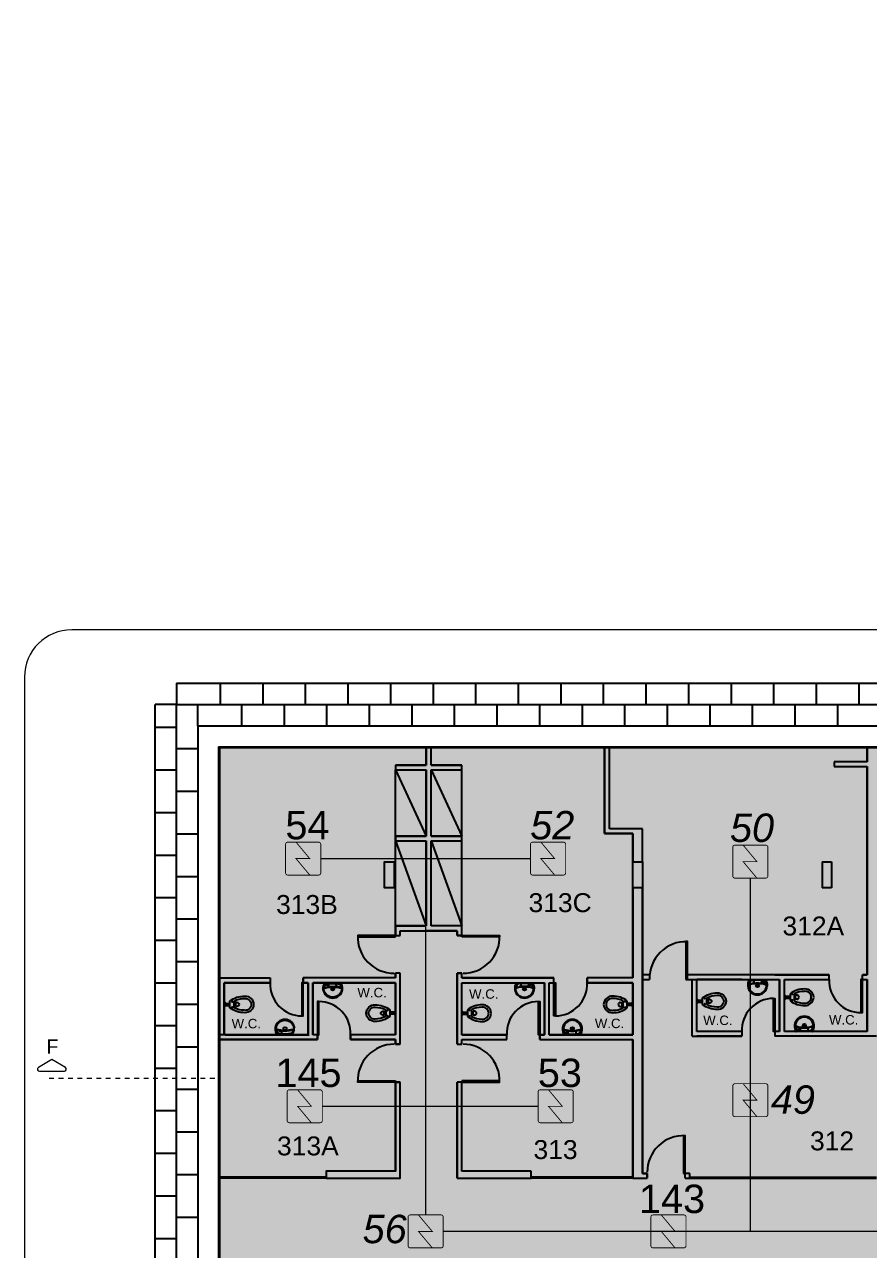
# Model space of a CAD drawing. Header units: metres. Extents: x -331 to 2982, y 362 to 2539.
# Drawn here: x 741.97 to 759.83, y 2203.98 to 2229.89 of the extents above; entities that cross this region are included whole.
import ezdxf
from ezdxf.enums import TextEntityAlignment as Align

# ---------------------------------------------------------------- set-up
doc = ezdxf.new("R2010")
doc.units = ezdxf.units.M
doc.linetypes.add('DASHDOT', pattern=[1, 0.5, -0.25, 0, -0.25])
doc.layers.add('_corredores', color=251, linetype='Continuous', plot=False)
doc.layers.add('_salas', color=251, linetype='Continuous', plot=False)
for name, color, linetype in [('ALV', 251, 'Continuous'), ('CX', 251, 'Continuous'), ('Det', 251, 'Continuous'), ('DET. FUMAÇA', 1, 'Continuous'), ('Div', 251, 'Continuous'), ('Est', 251, 'Continuous'), ('Mob', 251, 'Continuous'), ('SALAS NOVAS', 7, 'Continuous'), ('Texto_Salas', 251, 'Continuous'), ('vid', 251, 'Continuous')]:
    doc.layers.add(name, color=color, linetype=linetype)
doc.layers.add('LCorte', color=251, linetype='Continuous', lineweight=20)
doc.styles.add('ARIAL', font='arial.ttf')
doc.styles.add('DESTAQUE', font='arial.ttf', dxfattribs={"height": 0.4})
doc.styles.add('X3G_ENTITY_1416C39B', font='arial.ttf', dxfattribs={"height": 0.6})
doc.styles.add('X3G_ENTITY_1416C39E', font='arial.ttf', dxfattribs={"height": 0.6})
doc.styles.add('X3G_ENTITY_1416C3A1', font='arial.ttf', dxfattribs={"height": 0.6})
doc.styles.add('X3G_ENTITY_1416C3A4', font='arial.ttf', dxfattribs={"height": 0.6})
doc.styles.add('X3G_ENTITY_1416C3A7', font='arial.ttf', dxfattribs={"height": 0.6})
doc.styles.add('X3G_ENTITY_1416C3AA', font='arial.ttf', dxfattribs={"height": 0.6})
doc.styles.add('X3G_ENTITY_1416C3AD', font='arial.ttf', dxfattribs={"height": 0.6})
doc.styles.add('X3G_ENTITY_1416C3B0', font='arial.ttf', dxfattribs={"height": 0.6})

# ---------------------------------------------------------------- blocks, each defined once
blk = doc.blocks.new('Detector de fumaça')
at = {"layer": 'DET. FUMAÇA', "linetype": 'Continuous', "lineweight": 15, "const_width": 0.0187}
blk.add_lwpolyline([(774.599, 539.816), (775.249, 539.816, -0.414214), (775.296, 539.769), (775.296, 539.167, -0.414214), (775.249, 539.12), (774.599, 539.12, -0.414214), (774.553, 539.167), (774.553, 539.769, -0.414214)], format="xyb", close=True, dxfattribs=at)
blk.add_lwpolyline([(774.773, 539.816), (775.064, 539.468), (774.773, 539.468), (775.064, 539.12)], dxfattribs=at)
blk = doc.blocks.new('VASO')
at = {"layer": 'Mob'}
for p, q in [((302.351, 172.465), (302.38, 172.465)), ((302.351, 172.383), (302.38, 172.383)), ((302.38, 172.465), (302.38, 172.383)), ((302.411, 172.354), (302.411, 172.494)), ((302.499, 172.354), (302.499, 172.494)), ((302.599, 172.444), (302.499, 172.444)), ((302.599, 172.404), (302.499, 172.404)), ((302.599, 172.444), (302.599, 172.455)), ((302.599, 172.404), (302.599, 172.444)), ((302.599, 172.404), (302.599, 172.393)), ((302.619, 172.464), (302.609, 172.464)), ((302.619, 172.383), (302.609, 172.383)), ((302.619, 172.424), (302.619, 172.464)), ((302.619, 172.424), (302.619, 172.383))]:
    blk.add_line(p, q, dxfattribs=at)
for centre in [(302.453, 172.486), (302.453, 172.362)]:
    blk.add_circle(centre, 0.00707, dxfattribs=at)
for centre, radius, start, end in [((302.178, 172.42), 0.179, 86.6811, 178.7962), ((302.178, 172.42), 0.129, 86.6811, 178.7962), ((302.205, 172.134), 0.464, 50.6979, 92.0637), ((302.205, 172.134), 0.414, 60.1325, 92.0637), ((302.178, 172.427), 0.179, 181.2038, 273.3189), ((302.178, 172.427), 0.129, 181.2038, 273.3189), ((302.205, 172.713), 0.464, 267.9363, 309.3021), ((302.205, 172.713), 0.414, 267.9363, 299.8675), ((302.349, 172.422), 0.043, 86.6811, 178.7962), ((302.349, 172.426), 0.043, 181.2038, 273.3189), ((302.609, 172.455), 0.00935, 90, 180), ((302.609, 172.393), 0.00935, 180, 270)]:
    blk.add_arc(centre, radius, start, end, dxfattribs=at)

msp = doc.modelspace()

# ---------------------------------------------------------------- hatches: boundary and pattern name
at = {"layer": '_corredores', "transparency": 33554508}
h = msp.add_hatch(color=256, dxfattribs=at)
h.dxf.hatch_style = 1
h.paths.add_polyline_path([(851.611, 2224.542), (870.381, 2224.542), (870.381, 2226.378), (870.191, 2226.378), (870.191, 2226.575), (870.005, 2226.762), (866.306, 2226.763), (866.29, 2226.729), (866.185, 2226.811), (865.424, 2227.572), (863.996, 2227.572), (862.567, 2227.572), (861.757, 2226.763), (861.722, 2226.763), (861.718, 2226.762), (861.705, 2226.761), (861.687, 2226.761), (858.092, 2226.763), (857.746, 2226.416), (857.399, 2226.763), (853.806, 2226.763), (853.79, 2226.729), (853.686, 2226.811), (852.924, 2227.572), (851.496, 2227.572), (849.749, 2227.572), (849.749, 2226.812), (849.609, 2226.812), (849.609, 2229.892), (844.805, 2229.892), (844.805, 2226.871), (844.864, 2226.812), (845.246, 2227.194), (845.628, 2226.812), (845.246, 2226.43), (844.805, 2226.871), (844.805, 2226.753), (844.815, 2226.763), (840.708, 2226.763), (840.376, 2226.43), (840.043, 2226.763), (836.436, 2226.763), (836.42, 2226.729), (836.316, 2226.811), (835.554, 2227.572), (834.126, 2227.572), (832.698, 2227.572), (831.888, 2226.763), (831.852, 2226.763), (831.849, 2226.762), (831.835, 2226.761), (831.817, 2226.761), (828.223, 2226.763), (827.876, 2226.416), (827.529, 2226.763), (823.936, 2226.763), (823.92, 2226.729), (823.815, 2226.811), (823.054, 2227.572), (821.626, 2227.572), (820.197, 2227.572), (819.387, 2226.763), (819.352, 2226.763), (819.348, 2226.762), (819.335, 2226.761), (819.317, 2226.761), (815.722, 2226.763), (815.376, 2226.416), (815.029, 2226.763), (811.436, 2226.763), (811.42, 2226.729), (811.315, 2226.811), (810.554, 2227.572), (809.126, 2227.572), (807.697, 2227.572), (806.887, 2226.763), (806.852, 2226.763), (806.848, 2226.762), (806.835, 2226.761), (806.817, 2226.761), (803.222, 2226.763), (802.876, 2226.416), (802.529, 2226.763), (798.936, 2226.763), (798.92, 2226.729), (798.815, 2226.811), (798.054, 2227.572), (796.626, 2227.572), (795.197, 2227.572), (794.387, 2226.763), (794.352, 2226.763), (794.348, 2226.762), (794.335, 2226.761), (794.317, 2226.761), (790.722, 2226.763), (790.376, 2226.416), (790.029, 2226.763), (786.436, 2226.763), (786.42, 2226.729), (786.315, 2226.811), (785.554, 2227.572), (784.126, 2227.572), (782.697, 2227.572), (781.887, 2226.763), (781.852, 2226.763), (781.848, 2226.762), (781.835, 2226.761), (781.817, 2226.761), (778.222, 2226.763), (777.876, 2226.416), (777.529, 2226.763), (773.936, 2226.763), (773.92, 2226.729), (773.816, 2226.811), (773.054, 2227.572), (771.626, 2227.572), (770.197, 2227.572), (769.387, 2226.763), (769.352, 2226.763), (769.348, 2226.762), (769.335, 2226.761), (769.317, 2226.761), (765.617, 2226.762), (765.431, 2226.575), (765.431, 2226.378), (765.241, 2226.378), (765.241, 2224.542), (770.086, 2224.542), (770.086, 2214.629), (770.226, 2214.629), (770.226, 2205.509), (767.338, 2205.509), (767.338, 2207.704), (766.211, 2207.704), (766.211, 2205.509), (751.111, 2205.509), (751.111, 2210.741), (749.911, 2210.741), (749.911, 2205.509), (746.061, 2205.509), (746.061, 2201.894), (748.431, 2201.894), (748.431, 2203.594), (748.031, 2203.594), (748.031, 2203.794), (754.456, 2203.794), (754.456, 2203.594), (754.131, 2203.594), (754.131, 2201.894), (754.456, 2201.894), (754.456, 2201.694), (754.456, 2201.169), (757.956, 2201.169), (757.956, 2203.569), (757.956, 2203.769), (768.011, 2203.769), (768.011, 2203.749), (768.816, 2203.749), (768.816, 2195.789), (767.986, 2195.789), (767.986, 2195.769), (762.346, 2195.769), (761.071, 2195.769), (761.071, 2193.044), (754.156, 2193.044), (752.481, 2193.044), (752.481, 2160.519), (752.481, 2157.069), (754.081, 2157.069), (754.081, 2160.544), (753.906, 2160.544), (753.906, 2163.419), (754.171, 2163.419), (754.171, 2187.629), (760.806, 2187.629), (760.806, 2187.719), (773.011, 2187.719), (775.861, 2187.719), (782.791, 2187.719), (782.791, 2190.319), (775.861, 2190.319), (772.986, 2190.319), (772.986, 2195.79), (771.756, 2195.789), (771.756, 2203.744), (773.121, 2203.744), (773.121, 2203.829), (845.141, 2203.829), (845.141, 2195.819), (845.261, 2195.819), (845.261, 2190.319), (839.761, 2190.319), (839.761, 2188.494), (845.261, 2188.494), (845.261, 2187.569), (849.661, 2187.569), (849.661, 2185.094), (852.261, 2185.094), (852.261, 2183.894), (853.061, 2183.894), (853.061, 2176.889), (852.261, 2176.889), (852.261, 2175.254), (853.061, 2175.254), (853.061, 2168.394), (852.261, 2168.394), (852.261, 2166.994), (853.061, 2166.994), (853.061, 2159.489), (825.261, 2159.489), (825.261, 2158.669), (814.561, 2158.669), (814.561, 2159.469), (811.031, 2159.469), (811.031, 2158.069), (813.081, 2158.069), (813.081, 2157.769), (812.881, 2157.769), (812.881, 2156.869), (827.081, 2156.869), (827.081, 2158.069), (854.661, 2158.069), (854.661, 2183.893), (855.756, 2183.893), (855.756, 2184.657), (854.661, 2184.657), (854.661, 2186.757), (855.756, 2186.757), (855.756, 2187.519), (852.011, 2187.519), (852.011, 2187.719), (870.321, 2187.719), (870.321, 2195.769), (866.411, 2195.769), (866.411, 2195.773), (852.411, 2195.789), (852.411, 2195.699), (852.411, 2190.369), (849.561, 2190.369), (849.561, 2205.509), (845.001, 2205.509), (845.001, 2208.659), (849.561, 2208.659), (849.561, 2208.919), (849.561, 2212.194), (852.211, 2212.194), (852.211, 2214.629), (851.611, 2214.629)])
h.paths.add_polyline_path([(845.931, 2221.609), (845.47, 2221.609), (845.47, 2222.029), (843.97, 2222.029), (843.97, 2221.609), (843.95, 2220.109), (845.93, 2220.109), (845.931, 2214.629), (846.008, 2214.629), (846.008, 2210.809), (843.811, 2210.809), (843.811, 2205.509), (835.011, 2205.509), (835.011, 2210.809), (833.811, 2210.809), (833.811, 2205.509), (825.011, 2205.509), (825.011, 2210.809), (823.811, 2210.809), (823.811, 2205.509), (815.011, 2205.509), (815.011, 2210.809), (813.811, 2210.809), (813.811, 2205.509), (805.011, 2205.509), (805.011, 2210.809), (803.811, 2210.809), (803.811, 2205.509), (795.011, 2205.509), (795.011, 2210.809), (793.811, 2210.809), (793.811, 2205.509), (785.011, 2205.509), (785.011, 2210.809), (783.811, 2210.809), (783.811, 2205.509), (775.011, 2205.509), (775.011, 2210.809), (773.981, 2210.809), (773.981, 2205.509), (773.196, 2205.509), (773.196, 2214.629), (773.126, 2214.629), (773.125, 2220.109), (775.146, 2220.109), (775.146, 2221.609), (775.126, 2221.609), (775.126, 2222.029), (773.626, 2222.029), (773.626, 2221.609), (773.166, 2221.609), (773.166, 2224.542), (845.931, 2224.541)], flags=16)
h.paths.add_polyline_path([(851.496, 2226.43), (851.114, 2226.812), (851.496, 2227.194), (851.878, 2226.812)], flags=16)
h.paths.add_polyline_path([(834.508, 2226.812), (834.126, 2226.43), (833.744, 2226.812), (834.126, 2227.194)], flags=16)
h.paths.add_polyline_path([(863.614, 2226.812), (863.996, 2227.194), (864.378, 2226.812), (863.996, 2226.43)], flags=16)
h.paths.add_polyline_path([(822.008, 2226.812), (821.626, 2226.43), (821.244, 2226.812), (821.626, 2227.194)], flags=16)
h.paths.add_polyline_path([(864.389, 2190.556), (864.551, 2190.634), (864.712, 2190.35), (866.013, 2191.248, -0.431733), (866.332, 2192.391), (865.598, 2193.79), (865.28, 2193.589), (865.172, 2193.734, -2.788173)], flags=16)
h.paths.add_polyline_path([(809.508, 2226.812), (809.126, 2226.43), (808.744, 2226.812), (809.126, 2227.194)], flags=16)
h.paths.add_polyline_path([(797.008, 2226.812), (796.626, 2226.43), (796.244, 2226.812), (796.626, 2227.194)], flags=16)
h.paths.add_polyline_path([(784.507, 2226.812), (784.126, 2226.43), (783.744, 2226.812), (784.126, 2227.194)], flags=16)
h.paths.add_polyline_path([(772.008, 2226.812), (771.626, 2226.43), (771.244, 2226.812), (771.626, 2227.194)], flags=16)
h.paths.add_polyline_path([(767.557, 2193.922), (767.41, 2193.819), (767.205, 2194.063), (766.31, 2193.169, -0.414214), (766.31, 2192.369), (767.205, 2191.475), (767.41, 2191.719), (767.557, 2191.616, -3.171595)], flags=16)
at = {"layer": '_salas', "transparency": 33554559}
h = msp.add_hatch(color=256, dxfattribs=at)
h.dxf.hatch_style = 1
h.paths.add_polyline_path([(770.224, 2214.631), (770.084, 2214.631), (746.059, 2214.631), (746.059, 2205.511), (749.909, 2205.511), (749.909, 2210.743), (751.109, 2210.743), (751.109, 2205.511), (766.209, 2205.511), (766.209, 2207.706), (766.209, 2211.646), (768.709, 2211.646), (768.709, 2209.111), (767.436, 2209.111), (767.436, 2207.706), (767.336, 2207.706), (767.336, 2205.511), (770.224, 2205.511)])

# ---------------------------------------------------------------- linework, layer by layer
at = {"layer": 'ALV', "color": 251}
for p, q in [((750.459, 2214.243), (750.459, 2214.611)), ((750.459, 2214.611), (750.459, 2214.243)), ((750.559, 2214.243), (750.559, 2214.611)), ((750.559, 2214.243), (750.559, 2214.611)), ((754.229, 2214.611), (754.229, 2212.796)), ((754.229, 2214.611), (754.229, 2212.796)), ((754.229, 2212.796), (754.229, 2214.611)), ((754.329, 2212.896), (754.329, 2214.611)), ((754.329, 2212.896), (754.329, 2214.611)), ((754.329, 2212.896), (754.329, 2214.611)), ((759.779, 2214.311), (759.779, 2214.611)), ((759.779, 2214.611), (759.779, 2214.311)), ((759.779, 2214.311), (759.079, 2214.311)), ((759.079, 2214.311), (759.079, 2214.211)), ((759.779, 2214.311), (759.079, 2214.311)), ((759.079, 2214.311), (759.079, 2214.211)), ((749.809, 2214.243), (750.459, 2214.243)), ((749.809, 2214.243), (749.809, 2214.143)), ((750.459, 2214.243), (749.809, 2214.243)), ((749.809, 2214.243), (749.809, 2214.143)), ((749.809, 2214.143), (750.459, 2214.143)), ((749.809, 2214.143), (750.459, 2214.143)), ((750.459, 2212.743), (750.459, 2214.143)), ((750.459, 2214.143), (750.459, 2212.743)), ((750.559, 2214.243), (751.209, 2214.243)), ((751.209, 2214.243), (750.559, 2214.243)), ((750.559, 2212.743), (750.559, 2214.143)), ((750.559, 2214.143), (751.209, 2214.143)), ((750.559, 2212.743), (750.559, 2214.143)), ((750.559, 2214.143), (751.209, 2214.143)), ((751.209, 2214.143), (751.209, 2214.243)), ((751.209, 2214.143), (751.209, 2214.243)), ((759.079, 2214.211), (759.779, 2214.211)), ((759.079, 2214.211), (759.779, 2214.211)), ((759.779, 2209.811), (759.779, 2214.211)), ((759.779, 2214.211), (759.779, 2209.811)), ((754.229, 2212.796), (754.829, 2212.796)), ((754.229, 2212.796), (754.829, 2212.796)), ((754.829, 2212.796), (754.229, 2212.796)), ((755.029, 2212.896), (754.329, 2212.896)), ((755.029, 2212.896), (754.329, 2212.896)), ((755.029, 2212.896), (754.329, 2212.896)), ((754.829, 2212.796), (754.829, 2212.196)), ((754.829, 2212.796), (754.829, 2212.196)), ((754.829, 2212.196), (754.829, 2212.796)), ((755.029, 2212.196), (755.029, 2212.896)), ((755.029, 2212.196), (755.029, 2212.896)), ((755.029, 2212.196), (755.029, 2212.896)), ((749.809, 2212.743), (750.459, 2212.743)), ((749.809, 2212.643), (749.809, 2212.743)), ((750.459, 2212.743), (749.809, 2212.743)), ((749.809, 2212.743), (749.809, 2212.643)), ((749.809, 2212.643), (750.459, 2212.643)), ((749.809, 2212.643), (750.459, 2212.643)), ((750.459, 2210.843), (750.459, 2212.643)), ((750.459, 2212.643), (750.459, 2210.843)), ((750.559, 2212.743), (751.209, 2212.743)), ((751.209, 2212.743), (750.559, 2212.743)), ((750.559, 2210.843), (750.559, 2212.643)), ((750.559, 2212.643), (751.209, 2212.643)), ((750.559, 2210.843), (750.559, 2212.643)), ((750.559, 2212.643), (751.209, 2212.643)), ((751.209, 2212.643), (751.209, 2212.743)), ((751.209, 2212.643), (751.209, 2212.743)), ((754.829, 2209.743), (754.829, 2211.646)), ((754.829, 2211.646), (754.829, 2209.743)), ((754.829, 2211.646), (754.829, 2209.743)), ((755.029, 2211.646), (755.029, 2209.711)), ((755.029, 2209.711), (755.029, 2211.646)), ((755.029, 2209.711), (755.029, 2211.646)), ((749.809, 2210.643), (749.809, 2210.843)), ((749.809, 2210.843), (750.459, 2210.843)), ((750.459, 2210.843), (749.809, 2210.843)), ((749.809, 2210.843), (749.809, 2210.643)), ((749.909, 2210.643), (749.909, 2210.743)), ((749.909, 2210.743), (750.559, 2210.743)), ((749.909, 2210.643), (749.909, 2210.743)), ((749.909, 2210.743), (750.559, 2210.743)), ((751.109, 2210.743), (750.459, 2210.743)), ((751.209, 2210.843), (750.559, 2210.843)), ((751.209, 2210.843), (750.559, 2210.843)), ((750.559, 2210.743), (751.109, 2210.743)), ((751.109, 2210.643), (751.109, 2210.743)), ((751.109, 2210.743), (751.109, 2210.643)), ((751.209, 2210.643), (751.209, 2210.843)), ((751.209, 2210.643), (751.209, 2210.843)), ((749.809, 2210.643), (749.909, 2210.643)), ((749.809, 2210.643), (749.909, 2210.643)), ((751.209, 2210.643), (751.109, 2210.643)), ((751.109, 2210.643), (751.209, 2210.643)), ((746.089, 2209.743), (747.159, 2209.743)), ((746.189, 2209.743), (747.159, 2209.743)), ((746.189, 2209.743), (747.159, 2209.743)), ((747.159, 2209.743), (747.159, 2209.643)), ((749.809, 2209.743), (747.859, 2209.743)), ((747.859, 2209.643), (747.859, 2209.743)), ((749.809, 2209.743), (747.859, 2209.743)), ((747.859, 2209.743), (747.859, 2209.643)), ((749.809, 2209.743), (749.809, 2209.843)), ((749.909, 2209.843), (749.809, 2209.843)), ((749.909, 2209.843), (749.809, 2209.843)), ((749.809, 2209.843), (749.809, 2209.743)), ((749.909, 2208.343), (749.909, 2209.843)), ((749.909, 2208.343), (749.909, 2209.843)), ((751.109, 2208.343), (751.109, 2209.843)), ((751.109, 2209.843), (751.209, 2209.843)), ((751.209, 2209.843), (751.109, 2209.843)), ((751.109, 2209.843), (751.109, 2208.343)), ((751.209, 2209.843), (751.109, 2209.843)), ((751.109, 2209.843), (751.109, 2208.343)), ((751.209, 2209.743), (751.209, 2209.843)), ((751.209, 2209.743), (751.209, 2209.843)), ((751.209, 2209.743), (751.209, 2209.843)), ((751.209, 2209.743), (753.159, 2209.743)), ((753.159, 2209.743), (751.209, 2209.743)), ((753.159, 2209.743), (751.209, 2209.743)), ((753.159, 2209.643), (753.159, 2209.743)), ((753.159, 2209.643), (753.159, 2209.743)), ((753.159, 2209.643), (753.159, 2209.743)), ((753.859, 2209.643), (753.859, 2209.743)), ((753.859, 2209.643), (753.859, 2209.743)), ((754.829, 2209.743), (753.859, 2209.743)), ((754.829, 2209.743), (753.859, 2209.743)), ((753.859, 2209.743), (753.859, 2209.643)), ((754.829, 2209.743), (753.859, 2209.743)), ((753.859, 2209.743), (753.859, 2209.643)), ((755.182, 2209.811), (755.029, 2209.811)), ((755.029, 2209.711), (755.029, 2205.611)), ((755.029, 2209.711), (755.179, 2209.711)), ((755.029, 2205.611), (755.029, 2209.711)), ((755.029, 2205.611), (755.029, 2209.711)), ((758.979, 2209.811), (755.949, 2209.811)), ((755.949, 2209.711), (757.929, 2209.711)), ((757.129, 2209.711), (756.179, 2209.711)), ((756.179, 2208.611), (756.179, 2209.711)), ((757.739, 2209.711), (757.739, 2209.711)), ((757.829, 2209.811), (758.979, 2209.811)), ((757.929, 2209.711), (757.929, 2208.611)), ((758.029, 2209.711), (758.979, 2209.711)), ((758.029, 2208.611), (758.029, 2209.711)), ((758.029, 2209.711), (758.979, 2209.711)), ((758.979, 2209.711), (758.979, 2209.811)), ((759.679, 2209.811), (759.779, 2209.811)), ((759.779, 2209.811), (759.679, 2209.811)), ((759.679, 2209.711), (759.679, 2209.811)), ((759.679, 2209.711), (759.779, 2209.711)), ((759.679, 2209.711), (759.779, 2209.711)), ((759.779, 2209.211), (759.779, 2209.711)), ((759.779, 2208.611), (759.779, 2209.711)), ((759.779, 2209.211), (759.779, 2209.711)), ((759.779, 2209.711), (759.779, 2209.211)), ((746.189, 2208.543), (746.189, 2209.643)), ((746.189, 2209.643), (746.189, 2208.543)), ((746.189, 2209.643), (746.189, 2208.543)), ((746.189, 2209.643), (747.159, 2209.643)), ((747.159, 2209.643), (746.189, 2209.643)), ((747.159, 2209.643), (746.189, 2209.643)), ((747.959, 2209.643), (747.859, 2209.643)), ((747.859, 2209.643), (747.959, 2209.643)), ((747.959, 2208.543), (747.959, 2209.643)), ((747.959, 2209.643), (747.959, 2208.543)), ((749.809, 2209.643), (748.059, 2209.643)), ((748.059, 2209.643), (748.059, 2208.543)), ((748.059, 2208.543), (748.059, 2209.643)), ((748.059, 2209.643), (749.809, 2209.643)), ((749.809, 2208.543), (749.809, 2209.643)), ((749.809, 2209.643), (749.809, 2208.543)), ((751.209, 2209.643), (752.959, 2209.643)), ((751.209, 2208.543), (751.209, 2209.643)), ((751.209, 2208.543), (751.209, 2209.643)), ((751.209, 2209.643), (752.959, 2209.643)), ((751.209, 2208.543), (751.209, 2209.643)), ((751.209, 2209.643), (752.959, 2209.643)), ((751.369, 2209.643), (751.369, 2209.643)), ((752.959, 2208.543), (752.959, 2209.643)), ((752.959, 2209.643), (752.959, 2208.543)), ((752.959, 2209.643), (752.959, 2208.543)), ((753.059, 2208.543), (753.059, 2209.643)), ((753.059, 2209.643), (753.159, 2209.643)), ((753.059, 2208.543), (753.059, 2209.643)), ((753.059, 2209.643), (753.159, 2209.643)), ((753.059, 2208.543), (753.059, 2209.643)), ((753.059, 2209.643), (753.159, 2209.643)), ((754.829, 2209.643), (753.859, 2209.643)), ((753.859, 2209.643), (754.829, 2209.643)), ((753.859, 2209.643), (754.829, 2209.643)), ((754.829, 2208.543), (754.829, 2209.643)), ((754.829, 2209.643), (754.829, 2208.543)), ((754.829, 2209.643), (754.829, 2208.543)), ((759.779, 2209.211), (759.779, 2208.611)), ((759.779, 2208.611), (759.779, 2209.111)), ((757.129, 2208.611), (756.179, 2208.611)), ((757.129, 2208.611), (756.179, 2208.611)), ((757.129, 2208.611), (757.129, 2208.511)), ((757.929, 2208.611), (757.829, 2208.611)), ((757.929, 2208.611), (757.829, 2208.611)), ((757.829, 2208.611), (757.829, 2208.511)), ((759.779, 2208.611), (758.029, 2208.611)), ((759.779, 2208.611), (758.829, 2208.611)), ((747.959, 2208.543), (746.089, 2208.543)), ((747.959, 2208.543), (746.089, 2208.543)), ((748.159, 2208.443), (746.089, 2208.443)), ((746.089, 2208.443), (748.159, 2208.443)), ((747.98, 2208.543), (746.21, 2208.543)), ((746.21, 2208.543), (747.98, 2208.543)), ((746.21, 2208.543), (747.98, 2208.543)), ((748.159, 2208.543), (748.059, 2208.543)), ((748.159, 2208.543), (748.059, 2208.543)), ((748.059, 2208.443), (748.159, 2208.443)), ((748.159, 2208.543), (748.159, 2208.443)), ((748.159, 2208.443), (748.159, 2208.543)), ((749.809, 2208.543), (748.859, 2208.543)), ((748.859, 2208.443), (748.859, 2208.543)), ((749.809, 2208.543), (748.859, 2208.543)), ((748.859, 2208.543), (748.859, 2208.443)), ((749.809, 2208.443), (748.859, 2208.443)), ((748.859, 2208.443), (749.809, 2208.443)), ((749.809, 2208.343), (749.809, 2208.443)), ((749.809, 2208.343), (749.809, 2208.443)), ((749.809, 2208.443), (749.809, 2208.343)), ((751.209, 2208.543), (752.159, 2208.543)), ((752.159, 2208.543), (751.209, 2208.543)), ((752.159, 2208.543), (751.209, 2208.543)), ((751.209, 2208.443), (752.159, 2208.443)), ((751.209, 2208.343), (751.209, 2208.443)), ((751.209, 2208.343), (751.209, 2208.443)), ((751.209, 2208.343), (751.209, 2208.443)), ((751.209, 2208.443), (752.159, 2208.443)), ((751.209, 2208.343), (751.209, 2208.443)), ((751.209, 2208.443), (752.159, 2208.443)), ((752.159, 2208.443), (752.159, 2208.543)), ((752.159, 2208.443), (752.159, 2208.543)), ((752.159, 2208.443), (752.159, 2208.543)), ((752.859, 2208.443), (752.859, 2208.543)), ((752.859, 2208.543), (752.959, 2208.543)), ((752.859, 2208.543), (752.959, 2208.543)), ((752.959, 2208.543), (752.859, 2208.543)), ((752.859, 2208.543), (752.859, 2208.443)), ((752.959, 2208.543), (752.859, 2208.543)), ((752.859, 2208.543), (752.859, 2208.443)), ((752.859, 2208.443), (754.829, 2208.443)), ((752.859, 2208.443), (754.829, 2208.443)), ((752.859, 2208.443), (754.829, 2208.443)), ((753.059, 2208.543), (754.829, 2208.543)), ((754.829, 2208.543), (753.059, 2208.543)), ((754.829, 2208.543), (753.059, 2208.543)), ((754.829, 2205.511), (754.829, 2208.443)), ((754.829, 2208.443), (754.829, 2205.511)), ((754.829, 2208.443), (754.829, 2205.511)), ((756.079, 2208.511), (757.129, 2208.511)), ((757.129, 2208.511), (756.179, 2208.511)), ((759.979, 2208.511), (757.829, 2208.511)), ((749.909, 2208.343), (749.809, 2208.343)), ((749.809, 2208.343), (749.909, 2208.343)), ((751.109, 2208.343), (751.209, 2208.343)), ((751.109, 2208.343), (751.209, 2208.343)), ((751.109, 2208.343), (751.209, 2208.343)), ((749.809, 2205.661), (749.809, 2207.543)), ((749.809, 2207.543), (749.909, 2207.543)), ((749.909, 2205.511), (749.909, 2207.543)), ((751.109, 2205.511), (751.109, 2207.543)), ((751.209, 2207.543), (751.109, 2207.543)), ((751.109, 2207.543), (751.109, 2205.511)), ((751.209, 2205.661), (751.209, 2207.543)), ((751.209, 2205.661), (751.209, 2207.543)), ((751.109, 2205.511), (752.677, 2205.511)), ((752.677, 2205.661), (751.209, 2205.661)), ((752.677, 2205.511), (752.677, 2205.661)), ((754.809, 2205.511), (754.809, 2205.511)), ((754.829, 2205.511), (755.029, 2205.511)), ((754.829, 2205.511), (755.029, 2205.511)), ((754.829, 2205.511), (755.029, 2205.511)), ((754.909, 2205.511), (754.909, 2205.511)), ((755.029, 2205.611), (755.129, 2205.611)), ((755.129, 2205.611), (755.029, 2205.611)), ((755.129, 2205.611), (755.029, 2205.611)), ((755.029, 2205.511), (755.129, 2205.511)), ((755.029, 2205.511), (755.129, 2205.511)), ((755.029, 2205.511), (755.129, 2205.511)), ((755.129, 2205.611), (755.129, 2205.511)), ((755.129, 2205.511), (755.129, 2205.611)), ((755.129, 2205.511), (755.129, 2205.611)), ((756.029, 2205.611), (755.929, 2205.611)), ((755.929, 2205.511), (755.929, 2205.611)), ((755.929, 2205.511), (756.029, 2205.511)), ((756.029, 2205.511), (756.029, 2205.611))]:
    msp.add_line(p, q, dxfattribs=at)
for points in [[(756.079, 2208.511), (756.079, 2209.711)], [(756.179, 2208.611), (756.179, 2209.711)], [(757.929, 2208.611), (757.929, 2209.711)], [(758.029, 2208.611), (758.029, 2209.711)], [(756.029, 2205.511), (756.409, 2205.511)]]:
    msp.add_lwpolyline(points, dxfattribs=at)
msp.add_lwpolyline([(749.909, 2207.543), (749.809, 2207.543), (749.809, 2205.661), (748.341, 2205.661), (748.341, 2205.511), (749.909, 2205.511)], close=True, dxfattribs=at)
at = {"layer": 'CX', "color": 251, "ltscale": 8}
for points in [[(749.809, 2210.613), (749.809, 2210.643), (749.009, 2210.643), (749.009, 2210.613)], [(751.209, 2210.613), (751.209, 2210.643), (752.009, 2210.643), (752.009, 2210.613)], [(755.949, 2209.711), (755.979, 2209.711), (755.979, 2210.511), (755.949, 2210.511)], [(759.679, 2209.711), (759.649, 2209.711), (759.649, 2209.011), (759.679, 2209.011)], [(747.859, 2209.643), (747.829, 2209.643), (747.829, 2208.943), (747.859, 2208.943)], [(753.159, 2209.643), (753.189, 2209.643), (753.189, 2208.943), (753.159, 2208.943)], [(748.159, 2208.543), (748.189, 2208.543), (748.189, 2209.243), (748.159, 2209.243)], [(752.859, 2208.543), (752.829, 2208.543), (752.829, 2209.243), (752.859, 2209.243)], [(757.829, 2208.611), (757.799, 2208.611), (757.799, 2209.311), (757.829, 2209.311)], [(749.809, 2207.573), (749.809, 2207.543), (749.009, 2207.543), (749.009, 2207.573)], [(751.209, 2207.573), (751.209, 2207.543), (752.009, 2207.543), (752.009, 2207.573)], [(755.899, 2205.611), (755.929, 2205.611), (755.929, 2206.411), (755.899, 2206.411)]]:
    msp.add_lwpolyline(points, close=True, dxfattribs=at)
for centre, radius, start, end in [((749.779, 2210.613), 0.771, 177.8106, 270), ((751.239, 2210.613), 0.771, 270, 2.1894), ((755.95, 2209.74), 0.771, 87.8389, 182.1611), ((759.649, 2209.682), 0.671, 177.4911, 270), ((747.829, 2209.613), 0.671, 177.4911, 270), ((753.189, 2209.613), 0.671, 270, 2.5089), ((748.189, 2208.572), 0.671, 357.4911, 90), ((752.829, 2208.572), 0.671, 90, 182.5089), ((757.799, 2208.64), 0.671, 90, 182.5089), ((749.779, 2207.572), 0.771, 90, 182.1894), ((751.239, 2207.572), 0.771, 357.8106, 90), ((755.9, 2205.641), 0.771, 87.8106, 180)]:
    msp.add_arc(centre, radius, start, end, dxfattribs=at)
at = {"layer": 'Det', "color": 251}
for p, q in [((745.179, 2215.971), (763.689, 2215.971)), ((745.179, 2215.971), (745.179, 2215.521)), ((746.109, 2215.521), (746.109, 2215.971)), ((747.009, 2215.521), (747.009, 2215.971)), ((747.909, 2215.521), (747.909, 2215.971)), ((748.809, 2215.521), (748.809, 2215.971)), ((749.709, 2215.521), (749.709, 2215.971)), ((750.609, 2215.521), (750.609, 2215.971)), ((751.509, 2215.521), (751.509, 2215.971)), ((752.409, 2215.521), (752.409, 2215.971)), ((753.309, 2215.521), (753.309, 2215.971)), ((754.209, 2215.521), (754.209, 2215.971)), ((755.109, 2215.521), (755.109, 2215.971)), ((756.009, 2215.521), (756.009, 2215.971)), ((756.909, 2215.521), (756.909, 2215.971)), ((757.809, 2215.521), (757.809, 2215.971)), ((758.709, 2215.521), (758.709, 2215.971)), ((759.609, 2215.521), (759.609, 2215.971)), ((744.729, 2201.996), (744.729, 2215.521)), ((745.179, 2215.521), (744.729, 2215.521)), ((745.179, 2201.996), (745.179, 2215.521)), ((745.179, 2215.521), (745.629, 2215.521)), ((745.629, 2215.521), (764.139, 2215.521)), ((745.629, 2215.071), (745.629, 2215.521)), ((746.559, 2215.071), (746.559, 2215.521)), ((747.459, 2215.071), (747.459, 2215.521)), ((748.359, 2215.071), (748.359, 2215.521)), ((749.259, 2215.071), (749.259, 2215.521)), ((750.159, 2215.071), (750.159, 2215.521)), ((751.059, 2215.071), (751.059, 2215.521)), ((751.959, 2215.071), (751.959, 2215.521)), ((752.859, 2215.071), (752.859, 2215.521)), ((753.759, 2215.071), (753.759, 2215.521)), ((754.659, 2215.071), (754.659, 2215.521)), ((755.559, 2215.071), (755.559, 2215.521)), ((756.459, 2215.071), (756.459, 2215.521)), ((757.359, 2215.071), (757.359, 2215.521)), ((758.259, 2215.071), (758.259, 2215.521)), ((759.159, 2215.071), (759.159, 2215.521)), ((744.729, 2215.041), (745.179, 2215.041)), ((745.629, 2215.071), (764.589, 2215.071)), ((745.629, 2215.071), (745.629, 2201.996)), ((746.109, 2215.071), (746.109, 2215.071)), ((747.009, 2215.071), (747.009, 2215.071)), ((747.909, 2215.071), (747.909, 2215.071)), ((748.809, 2215.071), (748.809, 2215.071)), ((749.709, 2215.071), (749.709, 2215.071)), ((750.609, 2215.071), (750.609, 2215.071)), ((751.509, 2215.071), (751.509, 2215.071)), ((752.409, 2215.071), (752.409, 2215.071)), ((753.309, 2215.071), (753.309, 2215.071)), ((754.209, 2215.071), (754.209, 2215.071)), ((755.109, 2215.071), (755.109, 2215.071)), ((756.009, 2215.071), (756.009, 2215.071)), ((756.909, 2215.071), (756.909, 2215.071)), ((757.809, 2215.071), (757.809, 2215.071)), ((758.709, 2215.071), (758.709, 2215.071)), ((759.609, 2215.071), (759.609, 2215.071)), ((744.729, 2214.591), (744.729, 2214.591)), ((745.179, 2214.591), (745.629, 2214.591)), ((744.729, 2214.141), (745.179, 2214.141)), ((744.729, 2213.691), (744.729, 2213.691)), ((745.179, 2213.691), (745.629, 2213.691)), ((744.729, 2213.241), (745.179, 2213.241)), ((744.729, 2212.791), (744.729, 2212.791)), ((745.179, 2212.791), (745.629, 2212.791)), ((744.729, 2212.341), (745.179, 2212.341)), ((744.729, 2211.891), (744.729, 2211.891)), ((745.179, 2211.891), (745.629, 2211.891)), ((744.729, 2211.441), (745.179, 2211.441)), ((744.729, 2210.991), (744.729, 2210.991)), ((745.179, 2210.991), (745.629, 2210.991)), ((744.729, 2210.541), (745.179, 2210.541)), ((744.729, 2210.091), (744.729, 2210.091)), ((745.179, 2210.091), (745.629, 2210.091)), ((744.729, 2209.641), (745.179, 2209.641)), ((744.729, 2209.191), (744.729, 2209.191)), ((745.179, 2209.191), (745.629, 2209.191)), ((744.729, 2208.741), (745.179, 2208.741)), ((744.729, 2208.291), (744.729, 2208.291)), ((745.179, 2208.291), (745.629, 2208.291)), ((744.729, 2207.841), (745.179, 2207.841)), ((744.729, 2207.391), (744.729, 2207.391)), ((745.179, 2207.391), (745.629, 2207.391)), ((744.729, 2206.941), (745.179, 2206.941)), ((744.729, 2206.491), (744.729, 2206.491)), ((745.179, 2206.491), (745.629, 2206.491)), ((744.729, 2206.041), (745.179, 2206.041)), ((744.729, 2205.591), (744.729, 2205.591)), ((745.179, 2205.591), (745.629, 2205.591)), ((744.729, 2205.141), (745.179, 2205.141)), ((744.729, 2204.691), (744.729, 2204.691)), ((745.179, 2204.691), (745.629, 2204.691)), ((744.729, 2204.241), (745.179, 2204.241))]:
    msp.add_line(p, q, dxfattribs=at)
at = {"layer": 'Div', "color": 230, "linetype": 'Continuous', "lineweight": 0}
for p, q in [((871.492, 2217.102), (742.965, 2217.102)), ((741.965, 2216.102), (741.965, 2148.779))]:
    msp.add_line(p, q, dxfattribs=at)
at = {"layer": 'Div', "color": 150, "linetype": 'Continuous', "lineweight": 0}
for p, q in [((748.228, 2212.266), (752.662, 2212.266)), ((750.445, 2212.266), (750.445, 2204.736)), ((757.309, 2211.854), (757.309, 2204.388)), ((748.26, 2207.032), (752.822, 2207.032)), ((847.093, 2204.388), (750.816, 2204.388))]:
    msp.add_line(p, q, dxfattribs=at)
at = {"layer": 'Div', "color": 230, "linetype": 'Continuous', "lineweight": 0}
msp.add_arc((742.965, 2216.102), 1, 90, 180, dxfattribs=at)
at = {"layer": 'Est', "color": 251}
for p, q in [((758.829, 2212.196), (759.029, 2212.196)), ((758.829, 2212.196), (758.829, 2211.646)), ((759.029, 2212.196), (759.029, 2211.646)), ((759.029, 2211.646), (758.829, 2211.646))]:
    msp.add_line(p, q, dxfattribs=at)
for points in [[(749.779, 2212.196), (749.779, 2211.646), (749.579, 2211.646), (749.579, 2212.196)], [(755.029, 2212.196), (755.029, 2211.646), (754.829, 2211.646), (754.829, 2212.196)]]:
    msp.add_lwpolyline(points, close=True, dxfattribs=at)
at = {"layer": 'LCorte', "color": 251, "linetype": 'DASHDOT', "ltscale": 0.005}
msp.add_line((742.486, 2207.628), (746.059, 2207.628), dxfattribs=at)
at = {"layer": 'LCorte', "color": 251}
msp.add_lwpolyline([(742.544, 2208.023), (742.26, 2207.852, 0.760667), (742.281, 2207.775), (742.808, 2207.775, 0.760667), (742.829, 2207.852), (742.544, 2208.023)], format="xyb", dxfattribs=at)
at = {"layer": 'Mob', "color": 251}
for p, q in [((749.809, 2212.743), (749.809, 2214.143)), ((751.209, 2212.743), (751.209, 2214.143)), ((749.809, 2210.843), (749.809, 2212.643)), ((751.209, 2210.843), (751.209, 2212.643)), ((757.285, 2209.711), (757.636, 2209.711)), ((748.658, 2209.643), (748.307, 2209.643)), ((752.36, 2209.643), (752.711, 2209.643)), ((758.628, 2208.611), (758.277, 2208.611)), ((747.316, 2208.543), (747.667, 2208.543)), ((753.269, 2208.543), (753.269, 2208.543)), ((753.723, 2208.543), (753.372, 2208.543))]:
    msp.add_line(p, q, dxfattribs=at)
at = {"layer": 'Mob', "color": 251, "ltscale": 0.8}
for p, q in [((749.809, 2214.143), (750.459, 2212.743)), ((750.559, 2214.143), (751.209, 2212.743)), ((749.809, 2212.643), (750.459, 2210.843)), ((750.559, 2212.643), (751.209, 2210.843))]:
    msp.add_line(p, q, dxfattribs=at)
at = {"layer": 'Mob', "color": 251}
for points in [[(757.461, 2209.7, 0.019765), (757.335, 2209.695, 0.055725), (757.317, 2209.693, 0.26837), (757.284, 2209.657, 0.08527), (757.272, 2209.57, 0.373975), (757.461, 2209.405, 0.373975), (757.651, 2209.57, 0.08527), (757.639, 2209.657, 0.26837), (757.605, 2209.693, 0.055725), (757.587, 2209.695, 0.019765)], [(748.482, 2209.632, -0.019765), (748.608, 2209.627, -0.055725), (748.626, 2209.625, -0.26837), (748.659, 2209.589, -0.08527), (748.671, 2209.501, -0.373975), (748.482, 2209.337, -0.373975), (748.293, 2209.501, -0.08527), (748.305, 2209.589, -0.26837), (748.338, 2209.625, -0.055725), (748.356, 2209.627, -0.019765)], [(752.536, 2209.632, 0.019765), (752.41, 2209.627, 0.055725), (752.392, 2209.625, 0.26837), (752.359, 2209.589, 0.08527), (752.347, 2209.501, 0.373975), (752.536, 2209.337, 0.373975), (752.725, 2209.501, 0.08527), (752.713, 2209.589, 0.26837), (752.68, 2209.625, 0.055725), (752.662, 2209.627, 0.019765)], [(758.452, 2208.622, 0.019765), (758.578, 2208.627, 0.055725), (758.596, 2208.629, 0.26837), (758.629, 2208.665, 0.08527), (758.641, 2208.753, 0.373975), (758.452, 2208.917, 0.373975), (758.263, 2208.753, 0.08527), (758.275, 2208.665, 0.26837), (758.308, 2208.629, 0.055725), (758.326, 2208.627, 0.019765)], [(747.471, 2208.554, -0.019765), (747.345, 2208.558, -0.055725), (747.327, 2208.561, -0.26837), (747.294, 2208.597, -0.08527), (747.282, 2208.684, -0.373975), (747.471, 2208.849, -0.373975), (747.661, 2208.684, -0.08527), (747.649, 2208.597, -0.26837), (747.615, 2208.561, -0.055725), (747.597, 2208.558, -0.019765)], [(753.547, 2208.554, 0.019765), (753.673, 2208.558, 0.055725), (753.691, 2208.561, 0.26837), (753.724, 2208.597, 0.08527), (753.736, 2208.684, 0.373975), (753.547, 2208.849, 0.373975), (753.357, 2208.684, 0.08527), (753.369, 2208.597, 0.26837), (753.403, 2208.561, 0.055725), (753.421, 2208.558, 0.019765)]]:
    msp.add_lwpolyline(points, format="xyb", close=True, dxfattribs=at)
for points in [[(757.636, 2209.604, 0.09339), (757.623, 2209.657, 0.281673), (757.578, 2209.69, 0.022774), (757.488, 2209.696), (757.461, 2209.696), (757.434, 2209.696, 0.022774), (757.344, 2209.69, 0.281673), (757.299, 2209.657, 0.09339), (757.287, 2209.604)], [(757.297, 2209.6, -0.467154), (757.299, 2209.607, -0.039312), (757.366, 2209.631, 0.320715), (757.385, 2209.651, 0.032811), (757.389, 2209.689)], [(748.307, 2209.536, -0.09339), (748.32, 2209.589, -0.281673), (748.365, 2209.622, -0.022774), (748.455, 2209.627), (748.482, 2209.627), (748.509, 2209.627, -0.022774), (748.599, 2209.622, -0.281673), (748.644, 2209.589, -0.09339), (748.657, 2209.536)], [(748.307, 2209.536, 0.557482), (748.315, 2209.53, -0.068592), (748.419, 2209.56, -0.02486), (748.482, 2209.565, -0.02486), (748.545, 2209.56, -0.068592), (748.649, 2209.53, 0.557482), (748.657, 2209.536)], [(748.315, 2209.53, -0.072415), (748.482, 2209.554, -0.072415), (748.649, 2209.53)], [(748.647, 2209.532, 0.467154), (748.644, 2209.539, 0.039312), (748.577, 2209.562, -0.320715), (748.558, 2209.582, -0.032811), (748.554, 2209.62)], [(752.711, 2209.536, 0.09339), (752.698, 2209.589, 0.281673), (752.653, 2209.622, 0.022774), (752.563, 2209.627), (752.536, 2209.627), (752.509, 2209.627, 0.022774), (752.419, 2209.622, 0.281673), (752.374, 2209.589, 0.09339), (752.361, 2209.536)], [(752.711, 2209.536, -0.557482), (752.703, 2209.53, 0.068592), (752.599, 2209.56, 0.02486), (752.536, 2209.565, 0.02486), (752.473, 2209.56, 0.068592), (752.369, 2209.53, -0.557482), (752.361, 2209.536)], [(752.703, 2209.53, 0.072415), (752.536, 2209.554, 0.072415), (752.369, 2209.53)], [(752.371, 2209.532, -0.467154), (752.374, 2209.539, -0.039312), (752.441, 2209.562, 0.320715), (752.46, 2209.582, 0.032811), (752.464, 2209.62)], [(757.636, 2209.604, -0.557482), (757.628, 2209.599, 0.068592), (757.524, 2209.629, 0.02486), (757.461, 2209.634, 0.02486), (757.398, 2209.629, 0.068592), (757.294, 2209.599, -0.557482), (757.287, 2209.604)], [(757.629, 2209.599, 0.072415), (757.461, 2209.622, 0.072415), (757.294, 2209.599)], [(747.646, 2208.65, 0.557482), (747.638, 2208.655, -0.068592), (747.534, 2208.625, -0.02486), (747.471, 2208.62, -0.02486), (747.408, 2208.625, -0.068592), (747.304, 2208.655, 0.557482), (747.297, 2208.65)], [(747.646, 2208.65, -0.09339), (747.633, 2208.597, -0.281673), (747.588, 2208.564, -0.022774), (747.498, 2208.558), (747.471, 2208.558), (747.444, 2208.558, -0.022774), (747.354, 2208.564, -0.281673), (747.309, 2208.597, -0.09339), (747.297, 2208.65)], [(747.639, 2208.655, -0.072415), (747.471, 2208.632, -0.072415), (747.304, 2208.655)], [(747.307, 2208.654, 0.467154), (747.309, 2208.647, 0.039312), (747.376, 2208.623, -0.320715), (747.395, 2208.603, -0.032811), (747.399, 2208.565)], [(753.372, 2208.65, -0.557482), (753.38, 2208.655, 0.068592), (753.484, 2208.625, 0.02486), (753.547, 2208.62, 0.02486), (753.61, 2208.625, 0.068592), (753.714, 2208.655, -0.557482), (753.721, 2208.65)], [(753.372, 2208.65, 0.09339), (753.385, 2208.597, 0.281673), (753.43, 2208.564, 0.022774), (753.52, 2208.558), (753.547, 2208.558), (753.574, 2208.558, 0.022774), (753.664, 2208.564, 0.281673), (753.709, 2208.597, 0.09339), (753.721, 2208.65)], [(753.379, 2208.655, 0.072415), (753.547, 2208.632, 0.072415), (753.714, 2208.655)], [(753.711, 2208.654, -0.467154), (753.709, 2208.647, -0.039312), (753.642, 2208.623, 0.320715), (753.623, 2208.603, 0.032811), (753.619, 2208.565)], [(758.277, 2208.718, -0.557482), (758.285, 2208.723, 0.068592), (758.389, 2208.693, 0.02486), (758.452, 2208.688, 0.02486), (758.515, 2208.693, 0.068592), (758.619, 2208.723, -0.557482), (758.627, 2208.718)], [(758.277, 2208.718, 0.09339), (758.29, 2208.665, 0.281673), (758.335, 2208.632, 0.022774), (758.425, 2208.626), (758.452, 2208.626), (758.479, 2208.626, 0.022774), (758.569, 2208.632, 0.281673), (758.614, 2208.665, 0.09339), (758.627, 2208.718)], [(758.285, 2208.724, 0.072415), (758.452, 2208.7, 0.072415), (758.619, 2208.724)], [(758.617, 2208.722, -0.467154), (758.614, 2208.715, -0.039312), (758.547, 2208.692, 0.320715), (758.528, 2208.671, 0.032811), (758.524, 2208.634)]]:
    msp.add_lwpolyline(points, format="xyb", dxfattribs=at)
for centre, radius in [((757.56, 2209.654), 0.0158), ((748.383, 2209.586), 0.0158), ((748.482, 2209.512), 0.0328), ((748.482, 2209.512), 0.0203), ((752.536, 2209.512), 0.0328), ((752.536, 2209.512), 0.0203), ((752.635, 2209.586), 0.0158), ((757.461, 2209.581), 0.0328), ((757.461, 2209.581), 0.0203), ((747.471, 2208.673), 0.0328), ((753.448, 2208.599), 0.0158), ((753.547, 2208.673), 0.0328), ((753.547, 2208.673), 0.0203), ((758.353, 2208.668), 0.0158), ((758.452, 2208.742), 0.0328), ((758.452, 2208.742), 0.0203)]:
    msp.add_circle(centre, radius, dxfattribs=at)
for centre, radius, start, end in [((757.519, 2209.586), 0.266, 151.9123, 184.0939), ((757.287, 2209.708), 0.0027, 90, 152.2647), ((757.636, 2209.708), 0.0027, 27.7353, 90), ((757.404, 2209.586), 0.266, 355.9061, 27.7353), ((748.54, 2209.518), 0.266, 152.2647, 184.0939), ((748.482, 2209.528), 0.209, 187.9818, 270), ((748.307, 2209.64), 0.0027, 90, 152.2647), ((748.482, 2209.528), 0.209, 270, 352.0182), ((748.657, 2209.64), 0.0027, 27.7353, 90), ((748.424, 2209.518), 0.266, 355.9061, 28.0877), ((752.594, 2209.518), 0.266, 151.9123, 184.0939), ((752.536, 2209.528), 0.209, 187.9818, 270), ((752.361, 2209.64), 0.0027, 90, 152.2647), ((752.536, 2209.528), 0.209, 270, 352.0182), ((752.711, 2209.64), 0.0027, 27.7353, 90), ((752.478, 2209.518), 0.266, 355.9061, 27.7353), ((757.461, 2209.596), 0.209, 187.9818, 270), ((757.461, 2209.596), 0.209, 270, 352.0182), ((758.452, 2208.726), 0.209, 90, 172.0182), ((758.452, 2208.726), 0.209, 7.9818, 90), ((747.471, 2208.658), 0.209, 90, 172.0182), ((747.529, 2208.668), 0.266, 175.9061, 208.0877), ((747.471, 2208.658), 0.209, 7.9818, 90), ((753.605, 2208.668), 0.266, 175.9061, 207.7353), ((753.547, 2208.658), 0.209, 90, 172.0182), ((753.547, 2208.658), 0.209, 7.9818, 90), ((753.489, 2208.668), 0.266, 331.9123, 4.0939), ((758.51, 2208.736), 0.266, 175.9061, 207.7353), ((758.277, 2208.614), 0.0027, 207.7353, 270), ((758.627, 2208.614), 0.0027, 270, 332.2647), ((758.394, 2208.736), 0.266, 331.9123, 4.0939), ((747.317, 2208.545), 0.0027, 207.7353, 270), ((753.372, 2208.545), 0.0027, 207.7353, 270), ((753.721, 2208.545), 0.0027, 270, 332.2647)]:
    msp.add_arc(centre, radius, start, end, dxfattribs=at)
at = {"layer": 'vid', "color": 251}
for p, q in [((746.069, 2214.631), (770.124, 2214.631)), ((746.069, 2214.631), (746.069, 2201.996)), ((746.089, 2214.611), (770.124, 2214.611)), ((746.089, 2214.611), (746.089, 2201.996)), ((748.341, 2205.531), (746.089, 2205.531)), ((748.341, 2205.511), (746.089, 2205.511)), ((754.829, 2205.531), (752.677, 2205.531)), ((754.829, 2205.511), (752.677, 2205.511)), ((756.029, 2205.531), (759.979, 2205.531)), ((756.029, 2205.511), (759.979, 2205.511))]:
    msp.add_line(p, q, dxfattribs=at)

# ---------------------------------------------------------------- block references
at = {"layer": 'DET. FUMAÇA', "linetype": 'Continuous', "lineweight": 0}
for p in [(-27.068, 1672.798), (-21.891, 1672.798), (-17.615, 1672.734), (-27.035, 1667.564), (-21.73, 1667.564), (-17.615, 1667.693), (-24.479, 1664.92), (-19.346, 1664.92)]:
    msp.add_blockref('Detector de fumaça', p, dxfattribs=at)
at = {"layer": 'Mob', "color": 251, "xscale": -1}
msp.add_blockref('VASO', (1058.798, 2036.829), dxfattribs=at)
at = {"layer": 'Mob', "color": 251, "rotation": 180}
for p in [(1060.648, 2381.76), (1053.828, 2381.424)]:
    msp.add_blockref('VASO', p, dxfattribs=at)
at = {"layer": 'Mob', "color": 251, "xscale": -1}
for p, rotation in [((1048.808, 2036.761), 359.9999999998958), ((447.19, 2381.424), 180)]:
    msp.add_blockref('VASO', p, dxfattribs=dict(at, rotation=rotation))
at = {"layer": 'Mob', "color": 251}
msp.add_blockref('VASO', (452.21, 2036.761), dxfattribs=at)

# ---------------------------------------------------------------- texts
at = {"layer": 'Div', "color": 5, "linetype": 'Continuous', "lineweight": 0, "true_color": 0x0000ff, "char_height": 0.6, "attachment_point": 1}
for s, insert, style in [('{\\fArial|b0|i1|c0|p34;52}', (752.656, 2213.273), 'X3G_ENTITY_1416C3A7'), ('54', (747.48, 2213.273), 'X3G_ENTITY_1416C39B'), ('{\\fArial|b0|i1|c0|p34;50}', (756.879, 2213.218), 'X3G_ENTITY_1416C3AA'), ('145', (747.269, 2208.039), 'X3G_ENTITY_1416C39E'), ('53', (752.817, 2208.039), 'X3G_ENTITY_1416C3A4'), ('{\\fArial|b0|i1|c0|p34;49}', (757.744, 2207.473), 'X3G_ENTITY_1416C3AD'), ('143', (754.955, 2205.376), 'X3G_ENTITY_1416C3B0'), ('{\\fArial|b0|i1|c0|p34;56}', (749.113, 2204.739), 'X3G_ENTITY_1416C3A1')]:
    msp.add_mtext_dynamic_manual_height_columns(s, width=13.3188, gutter_width=2.5, heights=[0], dxfattribs=dict(at, insert=insert, style=style))
at = {"layer": 'LCorte', "color": 251, "style": 'ARIAL'}
msp.add_attdef('F', text='A', height=0.3, dxfattribs=at).set_placement((742.555, 2208.297), align=Align.MIDDLE_CENTER)
at = {"layer": 'SALAS NOVAS', "color": 251, "style": 'DESTAQUE'}
for s, p in [('313B', (747.936, 2211.096)), ('313C', (753.289, 2211.135)), ('312A', (758.642, 2210.642)), ('313A', (747.956, 2205.994)), ('313', (753.192, 2205.917)), ('312', (759.038, 2206.101))]:
    msp.add_text(s, height=0.4, dxfattribs=at).set_placement(p, align=Align.CENTER)
at = {"layer": 'Texto_Salas', "color": 251, "char_height": 0.2, "width": 2.2626, "attachment_point": 2, "style": 'ARIAL'}
for insert in [(749.313, 2209.534), (751.674, 2209.505), (746.654, 2208.88), (754.333, 2208.884), (756.624, 2208.949), (759.283, 2208.96)]:
    msp.add_mtext('W.C.', dxfattribs=dict(at, insert=insert))

doc.saveas('drawing.dxf')
